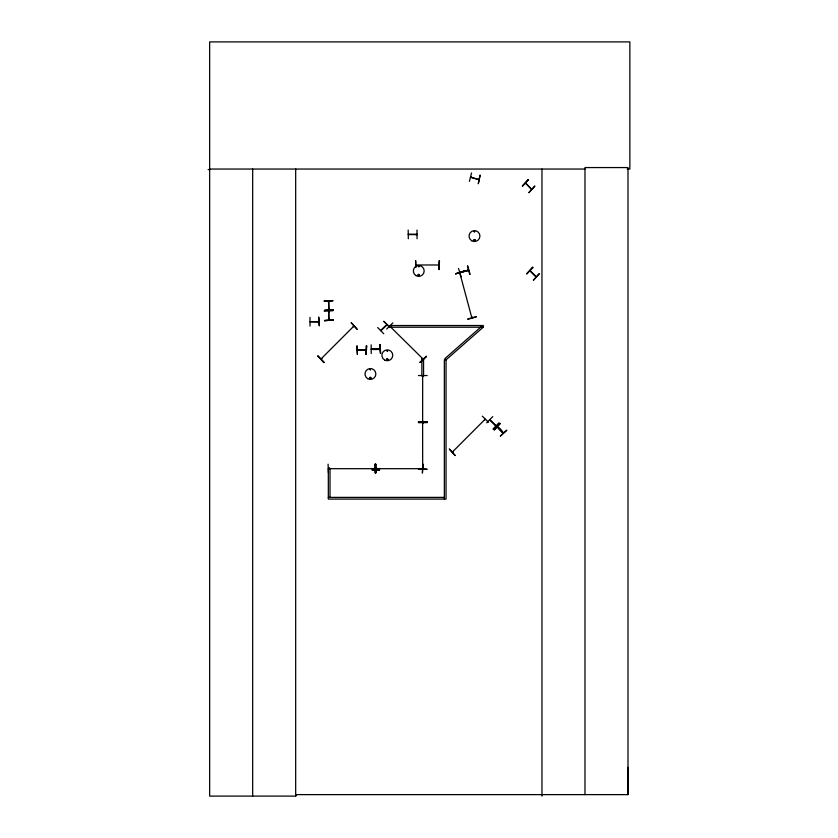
<?xml version="1.0" encoding="UTF-8"?>
<svg xmlns="http://www.w3.org/2000/svg" width="838" height="838" viewBox="0 0 838 838"><rect width="100%" height="100%" fill="white"/><g stroke="black" fill="none" stroke-linecap="round" stroke-linejoin="round"><path stroke-width="1.26" d="M295.678 169.046L295.678 796.1L295.688 794.623L627.987 794.623L628.05 767.357M390.518 326.988L390.267 326.244L390.487 327.019M390.613 327.019L390.058 326.464L423.085 359.031M495.855 425.966L495.478 425.128M497.688 427.474C499.113 425.327 510.143 442.076 497.196 426.856M503.502 432.733L502.57 432.366M328.706 312.333L328.37 311.38M328.967 319.194L328.706 320.074M329.03 319.948L328.768 311.547M422.97 375.581L422.97 376.545M422.572 421.388L423.012 421.985M423.054 423.106L422.97 422.226L422.582 423.022M369.851 377.896C371.255 380.19 370.668 375.812 369.977 378.315M386.863 350.661L387.732 351.028L386.947 350.567M387.104 350.85L387.093 350.923M388.13 359.586C386.685 356.559 386.224 361.681 388.004 359.764M417.953 274.812C419.953 278.069 419.126 271.805 418.078 275.419M474.067 231.456C474.968 233.289 474.926 229.842 474.067 231.676M474.989 240.286C474.172 238.023 473.543 242.119 475.073 240.15M328.328 301.408L328.402 302.099M460.345 273.45L459.706 272.748L468.337 270.14L467.604 270.8M422.624 375.759L422.666 376.545M422.624 422.415L422.666 468.83M460.041 272.423L461.047 272.455M469.395 181.385L471.553 172.953M480.101 175.236L478.289 183.763L480.08 175.236M390.885 326.862L390.267 326.244M422.876 359.282L422.247 358.664M489.664 419.848L490.345 420.529M496.065 425.746L489.874 419.629M354.055 326.38L353.227 326.747L353.898 326.055M484.689 419.744L485.464 419.524M386.926 324.641L380.724 330.361M418.351 266.201L419 266.851L418.55 266.065M386.873 359.114C387.617 361.597 388.057 357.26 386.821 359.502M474.256 231.435L474.423 231.34M371.255 349.069L372.219 349.048M328.538 468.379L329.512 468.379M374.261 470.128L374.345 468.295M408.305 234.252L409.091 234.64M417.01 234.252L416.036 234.65M357.459 349.97L358.245 349.875M365.2 349.97C372.847 349.614 342.522 350.41 366.164 350.368M321.761 358.685L320.954 359.01M386.999 324.662L380.902 330.664L387.062 324.641M321.792 358.716L321.237 359.156M418.927 266.599L418.895 266.673M474.119 239.783L474.119 240.516M310.154 321.593L318.681 321.719M379.782 349.278L378.986 349.299M379.907 349.257L371.255 349.373M329.324 468.327L328.548 468.683M375.089 468.746L374.345 468.337M375.026 468.714L375.141 470.128M375.895 468.379L376.765 468.379L375.801 468.683M470.579 177.038L471.522 177.289M495.782 425.924L489.759 420.006M386.695 329.051L392.833 322.881M426.186 356.223L420.068 362.425L426.448 356.485M426.416 356.454L419.985 362.33M482.321 416.161L488.554 422.237M452.771 452.206L452.981 451.441M452.583 452.279L453.19 451.651M486.71 422.834L492.786 416.601M499.019 422.761L492.985 429.035M321.017 358.936L353.835 326.118M377.655 327.543L383.762 333.744M383.804 321.394L389.963 327.543M528.275 179.636L522.43 186.099L528.244 179.604M522.388 186.057L528.548 179.908M525.416 183.25L531.564 189.294L525.615 182.925M534.822 186.193L528.925 192.604M528.904 192.572L534.738 186.099M526.788 273.67L532.978 267.563M529.941 270.946L535.838 276.844M452.426 451.996L485.15 419.21M494.137 429.737L500.338 423.63M494.211 429.81L500.035 423.337L494.221 429.831M500.391 435.99L506.875 430.166L500.38 435.98M328.999 309.819L328.674 301.209L328.695 309.83L328.967 309.033M422.624 467.981L422.97 468.83M418.466 274.518C417.701 276.76 420.425 274.382 418.623 274.518M369.998 377.32C368.888 380.494 372.826 377.194 370.218 377.299M470.673 177.059L478.708 179.625M478.99 179.29L478.131 179.468M478.844 179.636L470.506 177.331M468.473 270.485L460.041 272.633M474.696 240.967C476.246 237.971 472.381 240.716 474.277 240.904M455.663 273.701L468.432 270.119M470.087 274.33L467.74 265.95M467.793 318.943L476.183 316.638M467.876 319.257L476.277 316.984M371.433 349.017L379.865 348.891M328.726 468.337L329.418 468.379M376.587 468.725L375.979 468.725M408.483 234.2L416.821 234.2M370.427 368.992L370.302 369.925L370.532 369.055M530.119 270.643L536.142 276.54M324.149 300.905L332.854 300.612M324.17 301.271L332.864 300.936M324.505 310.207L333.21 309.871M324.149 311.055L332.854 310.762M324.505 320.357L333.21 320.022M309.976 317.393L310.039 326.097M318.681 317.214L319.309 325.909L318.796 317.214M318.786 321.907L310.07 321.897M371.161 344.868L371.224 353.573M379.865 344.69L380.536 353.374L379.928 344.69M373.193 349.572L378.179 349.456M415.648 260.807L415.91 267.406M416.339 264.997L439.143 264.976M418.466 375.55L427.171 375.55M418.466 422.195L427.171 422.143L418.466 422.258M328.726 468.767L329.418 468.672M374.261 468.39L375.141 468.379M374.953 468.285L374.356 468.777M422.216 468.285L421.451 468.735L422.394 468.379M418.466 468.976L427.171 469.28L418.466 468.851M208.138 169.569L209.657 169.559M209.657 169.046L584.976 169.046M627.243 169.046L629.862 169.046L629.862 41.9L209.657 41.9L209.657 796.1L295.741 796.1L295.741 794.623M417.01 230.052L417.062 238.757M417.01 234.65L408.305 234.556M408.305 238.757L408.179 230.052M357.637 350.315L366.164 350.263M357.459 354.464L356.978 345.769L357.344 354.464M328.632 468.683L422.31 468.683M328.318 497.384L444.35 497.384M370.291 369.705L370.228 369.589M328.674 311.369L328.653 319.896M422.635 422.059L422.666 375.665M422.96 467.95L422.97 468.735M317.885 356.14L324.117 362.215M497.227 427.024L503.282 433.078M383.856 321.352L390.047 327.459M467.436 266.034L469.741 274.424M461.11 276.791L458.501 268.485M471.867 316.795L472.077 317.55M471.574 316.869L471.804 317.717L459.769 272.8M423.012 375.759L422.97 376.451M380.305 344.68L380.494 353.374M422.96 421.294L422.97 422.08M375.707 472.883L375.592 464.179L375.613 472.883M375.225 464.179L375.351 472.883M328.454 472.883L328.077 464.179M439.248 260.807L439.238 269.511M415.669 260.807L415.669 267.029M627.987 794.623L627.987 167.569L584.976 167.569L584.976 794.623M541.966 169.046L541.966 796.1M444.35 499.081L444.35 359.837L446.046 359.837L483.233 327.187L483.254 325.521L390.424 325.521L390.424 327.218L483.254 327.218L482.112 325.919L444.926 358.57L446.046 359.837L446.046 499.081L328.318 499.081L328.318 468.379L330.015 468.379L330.015 497.384M379.499 468.683L379.499 470.128L372.082 470.128L372.124 468.683M378.965 468.683L378.965 470.128M378.347 468.683L378.347 470.128M378.074 468.683L378.074 470.128M377.77 468.683L377.77 470.128M377.194 468.683L377.194 470.128M376.597 468.683L376.555 470.128M376.032 468.683L376.032 470.128M375.414 468.683L375.414 470.128M374.984 468.683L374.984 470.128M374.418 468.683L374.45 470.128M373.832 468.683L373.832 470.128M373.559 468.683L373.559 470.128M372.68 468.683L372.68 470.128M366.227 345.769L366.227 354.464M252.667 169.046L252.667 796.1M317.969 356.056L323.824 362.508L317.969 356.056M351.258 322.766L357.103 329.219L351.258 322.766M449.378 449.116L455.223 455.568L449.357 449.126M532.685 267.259L526.872 273.764L532.685 267.259M539.222 273.806L533.366 280.259L539.18 273.764M463.959 271.051L455.694 273.827L463.959 271.051M333.199 309.809L324.526 310.573L333.199 309.756M333.199 319.906L324.526 320.724L333.199 319.906M439.426 260.807L439.217 269.511L439.426 260.807M427.16 421.765L418.455 421.776L418.466 422.687L427.171 422.624L427.16 421.724M375.77 464.179L375.11 464.179L375.162 472.883L375.833 472.883L375.759 464.179M422.855 464.179L422.425 472.883L422.855 464.179M366.646 345.769L366.164 354.464L366.604 345.769M423.557 358.612L421.86 358.612L421.86 376.011L423.557 376.011L423.557 358.612M471.763 240.789A5.437 5.437 0 0 0 479.923 236.086A5.437 5.437 0 0 0 471.763 231.372A5.437 5.437 0 0 0 471.763 240.789M416.057 275.65A5.416 5.416 0 0 0 424.175 270.957A5.416 5.416 0 0 0 416.057 266.264A5.416 5.416 0 0 0 416.057 275.65M384.611 360.005A5.426 5.426 0 0 0 392.75 355.302A5.426 5.426 0 0 0 384.611 350.598A5.426 5.426 0 0 0 384.611 360.005M367.714 378.682A5.426 5.426 0 0 0 375.853 373.989A5.426 5.426 0 0 0 367.714 369.286A5.426 5.426 0 0 0 367.714 378.682"/></g></svg>
